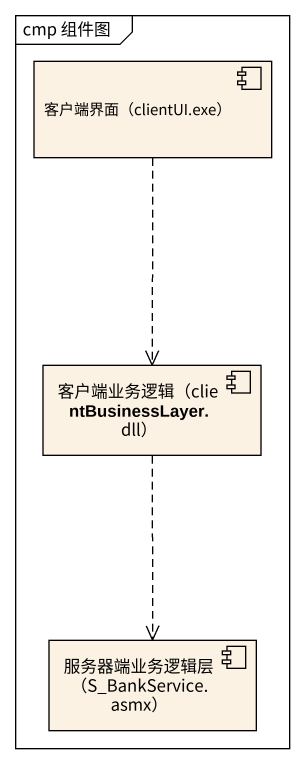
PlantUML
@startuml
mainframe cmp 组件图
component "客户端界面（clientUI.exe）" as 客户端界面_clientUI_exe
component "客户端业务逻辑（clientBusinessLayer.dll）" as 客户端业务逻辑_clientBusinessLayer
component "服务器端业务逻辑层（S_BankService.asmx）" as 服务器端业务逻辑层_S_BankService_asmx
客户端界面_clientUI_exe ..> 客户端业务逻辑_clientBusinessLayer
客户端业务逻辑_clientBusinessLayer ..> 服务器端业务逻辑层_S_BankService_asmx
@enduml
